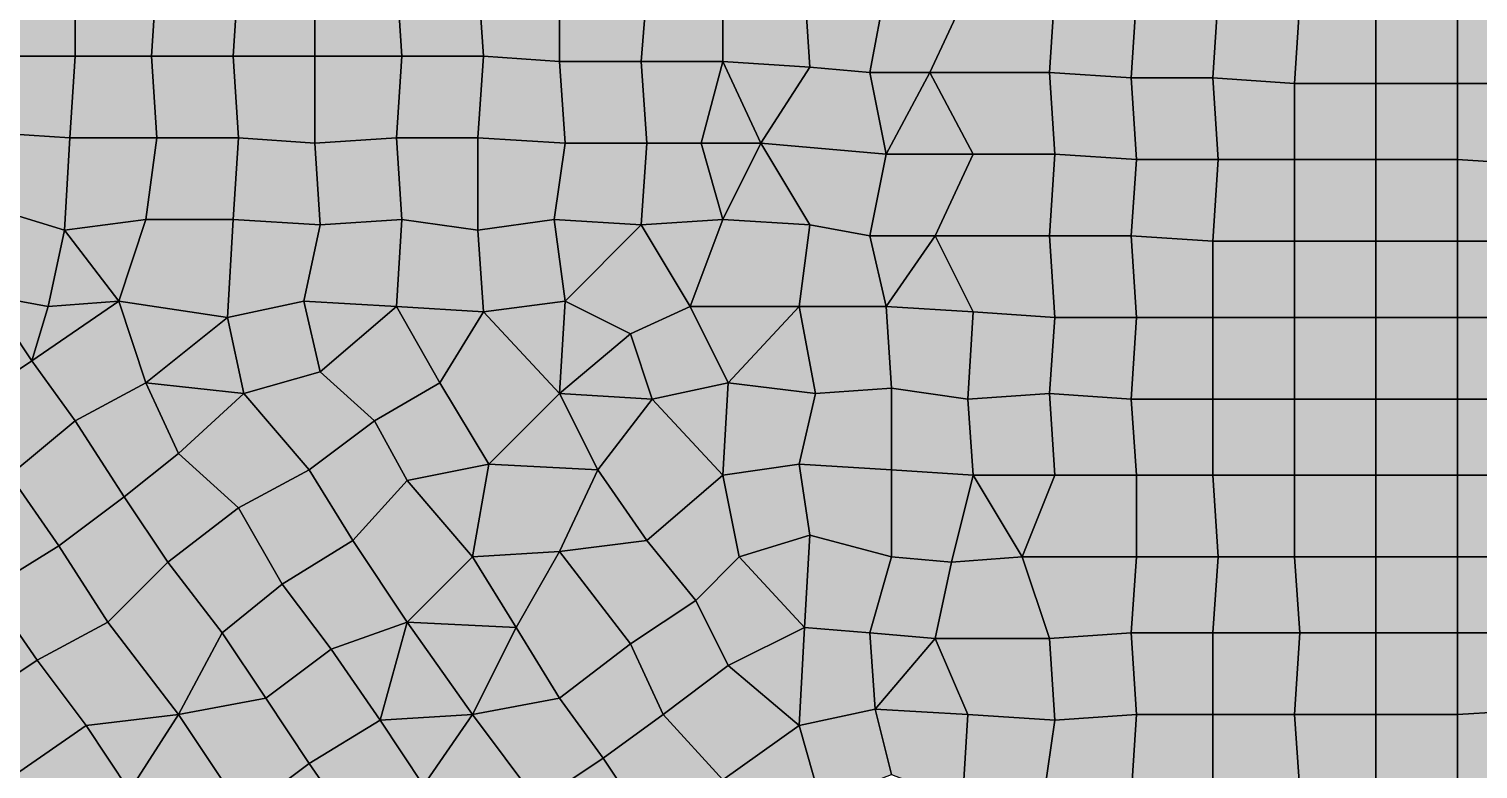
# Model space of a CAD drawing. Header units: metres. Extents: x -7480 to 79269, y -9100 to 45880.
# Drawn here: x 8590 to 13915, y 15020 to 17740 of the extents above; entities that cross this region are included whole.
import ezdxf

# ---------------------------------------------------------------- set-up
doc = ezdxf.new("R2010")
doc.units = ezdxf.units.M
for name, color, linetype in [('COLOR_1', 1, 'Continuous'), ('COLOR_181', 181, 'Continuous'), ('COLOR_3', 3, 'Continuous')]:
    doc.layers.add(name, color=color, linetype=linetype)

msp = doc.modelspace()

# ---------------------------------------------------------------- hatches: boundary and pattern name
at = {"layer": 'COLOR_1'}
for points in [[(13540, 17540), (13840, 17540), (13840, 17840), (13540, 17840)], [(13840, 17540), (14160, 17540), (14160, 17840), (13840, 17840)], [(13840, 17260), (14160, 17240), (14160, 17540), (13840, 17540)], [(13840, 16960), (14160, 16960), (14160, 17240), (13840, 17260)], [(13840, 15800), (14160, 15800), (14160, 16100), (13840, 16100)], [(13840, 15520), (14160, 15520), (14160, 15800), (13840, 15800)], [(13840, 15220), (14160, 15240), (14160, 15520), (13840, 15520)], [(13840, 14940), (14160, 14940), (14160, 15240), (13840, 15220)]]:
    msp.add_hatch(color=256, dxfattribs=at).paths.add_polyline_path(points)
at = {"layer": 'COLOR_181'}
for points in [[(8440, 17940), (8460, 17640), (8760, 17640), (8760, 17920)], [(8760, 17640), (9040, 17640), (9060, 17940), (8760, 17920)], [(9040, 17640), (9340, 17640), (9360, 17940), (9060, 17940)], [(9340, 17640), (9640, 17640), (9640, 17940), (9360, 17940)], [(9640, 17640), (9960, 17640), (9940, 17940), (9640, 17940)], [(9940, 17940), (9960, 17640), (10260, 17640), (10240, 17940)], [(10240, 17940), (10260, 17640), (10540, 17620), (10540, 17940)], [(10540, 17620), (10840, 17620), (10860, 17880), (10540, 17940)], [(10840, 17620), (11140, 17620), (11140, 17920), (10860, 17880)], [(11140, 17620), (11460, 17600), (11440, 17900), (11140, 17920)], [(11440, 17900), (11460, 17600), (11680, 17580), (11740, 17900)], [(11680, 17580), (11900, 17580), (12040, 17880), (11740, 17900)], [(11900, 17580), (12340, 17580), (12360, 17880), (12040, 17880)], [(12340, 17580), (12640, 17560), (12660, 17860), (12360, 17880)], [(12640, 17560), (12940, 17560), (12960, 17860), (12660, 17860)], [(12940, 17560), (13240, 17540), (13260, 17840), (12960, 17860)], [(13240, 17540), (13540, 17540), (13540, 17840), (13260, 17840)], [(8440, 17360), (8740, 17340), (8760, 17640), (8460, 17640)], [(8740, 17340), (9060, 17340), (9040, 17640), (8760, 17640)], [(9040, 17640), (9060, 17340), (9360, 17340), (9340, 17640)], [(9340, 17640), (9360, 17340), (9640, 17320), (9640, 17640)], [(9640, 17320), (9940, 17340), (9960, 17640), (9640, 17640)], [(9940, 17340), (10240, 17340), (10260, 17640), (9960, 17640)], [(10240, 17340), (10560, 17320), (10540, 17620), (10260, 17640)], [(10540, 17620), (10560, 17320), (10860, 17320), (10840, 17620)], [(10840, 17620), (10860, 17320), (11060, 17320), (11140, 17620)], [(11060, 17320), (11280, 17320), (11140, 17620)], [(11140, 17620), (11280, 17320), (11460, 17600)], [(11280, 17320), (11740, 17280), (11680, 17580), (11460, 17600)], [(11680, 17580), (11740, 17280), (11900, 17580)], [(11740, 17280), (12060, 17280), (11900, 17580)], [(11900, 17580), (12060, 17280), (12360, 17280), (12340, 17580)], [(12340, 17580), (12360, 17280), (12660, 17260), (12640, 17560)], [(12640, 17560), (12660, 17260), (12960, 17260), (12940, 17560)], [(12940, 17560), (12960, 17260), (13240, 17260), (13240, 17540)], [(13240, 17260), (13540, 17260), (13540, 17540), (13240, 17540)], [(13540, 17260), (13840, 17260), (13840, 17540), (13540, 17540)], [(8440, 17360), (8460, 17080), (8720, 17000), (8740, 17340)], [(8720, 17000), (9020, 17040), (9060, 17340), (8740, 17340)], [(9020, 17040), (9340, 17040), (9360, 17340), (9060, 17340)], [(9340, 17040), (9660, 17020), (9640, 17320), (9360, 17340)], [(9640, 17320), (9660, 17020), (9960, 17040), (9940, 17340)], [(9940, 17340), (9960, 17040), (10240, 17000), (10240, 17340)], [(10240, 17000), (10520, 17040), (10560, 17320), (10240, 17340)], [(10520, 17040), (10840, 17020), (10860, 17320), (10560, 17320)], [(10840, 17020), (11140, 17040), (11060, 17320), (10860, 17320)], [(11060, 17320), (11140, 17040), (11280, 17320)], [(11140, 17040), (11460, 17020), (11280, 17320)], [(11280, 17320), (11460, 17020), (11680, 16980), (11740, 17280)], [(11680, 16980), (11920, 16980), (12060, 17280), (11740, 17280)], [(11920, 16980), (12340, 16980), (12360, 17280), (12060, 17280)], [(12340, 16980), (12640, 16980), (12660, 17260), (12360, 17280)], [(12640, 16980), (12940, 16960), (12960, 17260), (12660, 17260)], [(12940, 16960), (13240, 16960), (13240, 17260), (12960, 17260)], [(13240, 16960), (13540, 16960), (13540, 17260), (13240, 17260)], [(13540, 16960), (13840, 16960), (13840, 17260), (13540, 17260)], [(8440, 16760), (8660, 16720), (8720, 17000), (8460, 17080)], [(8720, 17000), (8920, 16740), (9020, 17040)], [(8920, 16740), (9320, 16680), (9340, 17040), (9020, 17040)], [(9320, 16680), (9600, 16740), (9660, 17020), (9340, 17040)], [(9600, 16740), (9940, 16720), (9960, 17040), (9660, 17020)], [(9940, 16720), (10260, 16700), (10240, 17000), (9960, 17040)], [(10240, 17000), (10260, 16700), (10560, 16740), (10520, 17040)], [(10520, 17040), (10560, 16740), (10840, 17020)], [(10840, 17020), (11020, 16720), (11140, 17040)], [(11020, 16720), (11420, 16720), (11460, 17020), (11140, 17040)], [(8660, 16720), (8920, 16740), (8720, 17000)], [(10560, 16740), (10800, 16620), (11020, 16720), (10840, 17020)], [(11420, 16720), (11740, 16720), (11680, 16980), (11460, 17020)], [(11680, 16980), (11740, 16720), (11920, 16980)], [(11740, 16720), (12060, 16700), (11920, 16980)], [(11920, 16980), (12060, 16700), (12360, 16680), (12340, 16980)], [(12340, 16980), (12360, 16680), (12660, 16680), (12640, 16980)], [(12640, 16980), (12660, 16680), (12940, 16680), (12940, 16960)], [(12940, 16680), (13240, 16680), (13240, 16960), (12940, 16960)], [(13240, 16680), (13540, 16680), (13540, 16960), (13240, 16960)], [(13540, 16680), (13840, 16680), (13840, 16960), (13540, 16960)], [(8160, 16600), (8360, 16360), (8600, 16520), (8440, 16760)], [(8440, 16760), (8600, 16520), (8660, 16720)], [(8600, 16520), (8920, 16740), (8660, 16720)], [(8600, 16520), (8760, 16300), (9020, 16440), (8920, 16740)], [(8920, 16740), (9020, 16440), (9320, 16680)], [(9320, 16680), (9380, 16400), (9660, 16480), (9600, 16740)], [(9600, 16740), (9660, 16480), (9940, 16720)], [(10260, 16700), (10540, 16400), (10560, 16740)], [(10540, 16400), (10800, 16620), (10560, 16740)], [(9020, 16440), (9380, 16400), (9320, 16680)], [(9660, 16480), (9860, 16300), (10100, 16440), (9940, 16720)], [(9940, 16720), (10100, 16440), (10260, 16700)], [(10100, 16440), (10280, 16140), (10540, 16400), (10260, 16700)], [(10800, 16620), (10880, 16380), (11160, 16440), (11020, 16720)], [(11020, 16720), (11160, 16440), (11420, 16720)], [(11160, 16440), (11480, 16400), (11420, 16720)], [(11420, 16720), (11480, 16400), (11760, 16420), (11740, 16720)], [(11740, 16720), (11760, 16420), (12040, 16380), (12060, 16700)], [(12040, 16380), (12340, 16400), (12360, 16680), (12060, 16700)], [(12340, 16400), (12640, 16380), (12660, 16680), (12360, 16680)], [(12640, 16380), (12940, 16380), (12940, 16680), (12660, 16680)], [(12940, 16380), (13240, 16380), (13240, 16680), (12940, 16680)], [(13240, 16380), (13540, 16380), (13540, 16680), (13240, 16680)], [(13540, 16380), (13840, 16380), (13840, 16680), (13540, 16680)], [(10540, 16400), (10880, 16380), (10800, 16620)], [(8360, 16360), (8520, 16100), (8760, 16300), (8600, 16520)], [(9380, 16400), (9620, 16120), (9860, 16300), (9660, 16480)], [(8760, 16300), (8940, 16020), (9140, 16180), (9020, 16440)], [(9020, 16440), (9140, 16180), (9380, 16400)], [(9860, 16300), (9980, 16080), (10280, 16140), (10100, 16440)], [(10880, 16380), (11140, 16100), (11160, 16440)], [(11140, 16100), (11420, 16140), (11480, 16400), (11160, 16440)], [(11420, 16140), (11760, 16120), (11760, 16420), (11480, 16400)], [(11760, 16120), (12060, 16100), (12040, 16380), (11760, 16420)], [(9140, 16180), (9360, 15980), (9620, 16120), (9380, 16400)], [(10280, 16140), (10680, 16120), (10540, 16400)], [(10540, 16400), (10680, 16120), (10880, 16380)], [(10680, 16120), (10860, 15860), (11140, 16100), (10880, 16380)], [(12040, 16380), (12060, 16100), (12360, 16100), (12340, 16400)], [(12340, 16400), (12360, 16100), (12660, 16100), (12640, 16380)], [(12640, 16380), (12660, 16100), (12940, 16100), (12940, 16380)], [(12940, 16100), (13240, 16100), (13240, 16380), (12940, 16380)], [(13240, 16100), (13540, 16100), (13540, 16380), (13240, 16380)], [(13540, 16100), (13840, 16100), (13840, 16380), (13540, 16380)], [(8520, 16100), (8700, 15840), (8940, 16020), (8760, 16300)], [(9620, 16120), (9780, 15860), (9980, 16080), (9860, 16300)], [(8940, 16020), (9100, 15780), (9360, 15980), (9140, 16180)], [(9980, 16080), (10220, 15800), (10280, 16140)], [(10220, 15800), (10540, 15820), (10680, 16120), (10280, 16140)], [(11140, 16100), (11200, 15800), (11460, 15880), (11420, 16140)], [(11420, 16140), (11460, 15880), (11760, 15800), (11760, 16120)], [(8280, 15920), (8440, 15680), (8700, 15840), (8520, 16100)], [(9360, 15980), (9520, 15700), (9780, 15860), (9620, 16120)], [(10540, 15820), (10860, 15860), (10680, 16120)], [(10860, 15860), (11040, 15640), (11200, 15800), (11140, 16100)], [(11760, 15800), (11980, 15780), (12060, 16100), (11760, 16120)], [(11980, 15780), (12240, 15800), (12060, 16100)], [(12060, 16100), (12240, 15800), (12360, 16100)], [(12240, 15800), (12660, 15800), (12660, 16100), (12360, 16100)], [(12660, 15800), (12960, 15800), (12940, 16100), (12660, 16100)], [(12940, 16100), (12960, 15800), (13240, 15800), (13240, 16100)], [(13240, 15800), (13540, 15800), (13540, 16100), (13240, 16100)], [(13540, 15800), (13840, 15800), (13840, 16100), (13540, 16100)], [(9780, 15860), (9980, 15560), (10220, 15800), (9980, 16080)], [(8700, 15840), (8880, 15560), (9100, 15780), (8940, 16020)], [(9100, 15780), (9300, 15520), (9520, 15700), (9360, 15980)], [(11200, 15800), (11440, 15540), (11460, 15880)], [(11440, 15540), (11680, 15520), (11760, 15800), (11460, 15880)], [(8440, 15680), (8620, 15420), (8880, 15560), (8700, 15840)], [(9520, 15700), (9700, 15460), (9980, 15560), (9780, 15860)], [(10220, 15800), (10380, 15540), (10540, 15820)], [(10380, 15540), (10540, 15280), (10800, 15480), (10540, 15820)], [(10540, 15820), (10800, 15480), (11040, 15640), (10860, 15860)], [(8880, 15560), (9140, 15220), (9300, 15520), (9100, 15780)], [(9980, 15560), (10380, 15540), (10220, 15800)], [(11040, 15640), (11160, 15400), (11440, 15540), (11200, 15800)], [(11680, 15520), (11920, 15500), (11980, 15780), (11760, 15800)], [(11920, 15500), (12340, 15500), (12240, 15800), (11980, 15780)], [(12240, 15800), (12340, 15500), (12640, 15520), (12660, 15800)], [(12640, 15520), (12940, 15520), (12960, 15800), (12660, 15800)], [(12940, 15520), (13260, 15520), (13240, 15800), (12960, 15800)], [(13240, 15800), (13260, 15520), (13540, 15520), (13540, 15800)], [(13540, 15520), (13840, 15520), (13840, 15800), (13540, 15800)], [(8200, 15500), (8380, 15260), (8620, 15420), (8440, 15680)], [(9300, 15520), (9460, 15280), (9700, 15460), (9520, 15700)], [(10800, 15480), (10920, 15220), (11160, 15400), (11040, 15640)], [(8620, 15420), (8800, 15180), (9140, 15220), (8880, 15560)], [(9700, 15460), (9880, 15200), (9980, 15560)], [(9880, 15200), (10220, 15220), (9980, 15560)], [(9980, 15560), (10220, 15220), (10380, 15540)], [(9140, 15220), (9460, 15280), (9300, 15520)], [(10220, 15220), (10540, 15280), (10380, 15540)], [(11160, 15400), (11420, 15180), (11440, 15540)], [(11420, 15180), (11700, 15240), (11680, 15520), (11440, 15540)], [(11680, 15520), (11700, 15240), (11920, 15500)], [(11700, 15240), (12040, 15220), (11920, 15500)], [(11920, 15500), (12040, 15220), (12360, 15200), (12340, 15500)], [(12340, 15500), (12360, 15200), (12660, 15220), (12640, 15520)], [(12640, 15520), (12660, 15220), (12940, 15220), (12940, 15520)], [(12940, 15220), (13240, 15220), (13260, 15520), (12940, 15520)], [(13240, 15220), (13540, 15220), (13540, 15520), (13260, 15520)], [(13540, 15220), (13840, 15220), (13840, 15520), (13540, 15520)], [(9460, 15280), (9620, 15040), (9880, 15200), (9700, 15460)], [(10540, 15280), (10700, 15060), (10920, 15220), (10800, 15480)], [(8380, 15260), (8540, 15000), (8800, 15180), (8620, 15420)], [(10920, 15220), (11140, 14980), (11420, 15180), (11160, 15400)], [(9140, 15220), (9380, 14860), (9620, 15040), (9460, 15280)], [(10220, 15220), (10460, 14900), (10700, 15060), (10540, 15280)], [(11420, 15180), (11500, 14900), (11760, 15000), (11700, 15240)], [(11700, 15240), (11760, 15000), (12020, 14900), (12040, 15220)], [(8540, 15000), (8720, 14760), (8960, 14940), (8800, 15180)], [(8800, 15180), (8960, 14940), (9140, 15220)], [(8960, 14940), (9140, 14680), (9380, 14860), (9140, 15220)], [(9620, 15040), (9800, 14780), (10040, 14960), (9880, 15200)], [(9880, 15200), (10040, 14960), (10220, 15220)], [(10040, 14960), (10220, 14700), (10460, 14900), (10220, 15220)], [(10700, 15060), (10860, 14820), (11140, 14980), (10920, 15220)], [(11140, 14980), (11300, 14740), (11500, 14900), (11420, 15180)], [(12020, 14900), (12320, 14920), (12360, 15200), (12040, 15220)], [(12320, 14920), (12640, 14920), (12660, 15220), (12360, 15200)], [(12640, 14920), (12940, 14920), (12940, 15220), (12660, 15220)], [(12940, 14920), (13260, 14940), (13240, 15220), (12940, 15220)], [(13240, 15220), (13260, 14940), (13540, 14940), (13540, 15220)], [(13540, 14940), (13840, 14940), (13840, 15220), (13540, 15220)], [(9380, 14860), (9560, 14620), (9800, 14780), (9620, 15040)], [(10460, 14900), (10620, 14620), (10860, 14820), (10700, 15060)]]:
    msp.add_hatch(color=256, dxfattribs=at).paths.add_polyline_path(points)
at = {"layer": 'COLOR_3'}
for points in [[(13840, 16680), (14160, 16680), (14160, 16960), (13840, 16960)], [(13840, 16380), (14160, 16380), (14160, 16680), (13840, 16680)], [(13840, 16100), (14160, 16100), (14160, 16380), (13840, 16380)]]:
    msp.add_hatch(color=256, dxfattribs=at).paths.add_polyline_path(points)

# ---------------------------------------------------------------- linework, layer by layer
at = {"layer": 'COLOR_1'}
for points in [[(13540, 17540), (13840, 17540), (13840, 17840), (13540, 17840)], [(13840, 17540), (14160, 17540), (14160, 17840), (13840, 17840)], [(13840, 17260), (14160, 17240), (14160, 17540), (13840, 17540)], [(13840, 16960), (14160, 16960), (14160, 17240), (13840, 17260)], [(13840, 15800), (14160, 15800), (14160, 16100), (13840, 16100)], [(13840, 15520), (14160, 15520), (14160, 15800), (13840, 15800)], [(13840, 15220), (14160, 15240), (14160, 15520), (13840, 15520)], [(13840, 14940), (14160, 14940), (14160, 15240), (13840, 15220)]]:
    msp.add_lwpolyline(points, close=True, dxfattribs=at)
at = {"layer": 'COLOR_181'}
for points in [[(8440, 17940), (8460, 17640), (8760, 17640), (8760, 17920)], [(8760, 17640), (9040, 17640), (9060, 17940), (8760, 17920)], [(9040, 17640), (9340, 17640), (9360, 17940), (9060, 17940)], [(9340, 17640), (9640, 17640), (9640, 17940), (9360, 17940)], [(9640, 17640), (9960, 17640), (9940, 17940), (9640, 17940)], [(9940, 17940), (9960, 17640), (10260, 17640), (10240, 17940)], [(10240, 17940), (10260, 17640), (10540, 17620), (10540, 17940)], [(10540, 17620), (10840, 17620), (10860, 17880), (10540, 17940)], [(10840, 17620), (11140, 17620), (11140, 17920), (10860, 17880)], [(11140, 17620), (11460, 17600), (11440, 17900), (11140, 17920)], [(11440, 17900), (11460, 17600), (11680, 17580), (11740, 17900)], [(11680, 17580), (11900, 17580), (12040, 17880), (11740, 17900)], [(11900, 17580), (12340, 17580), (12360, 17880), (12040, 17880)], [(12340, 17580), (12640, 17560), (12660, 17860), (12360, 17880)], [(12640, 17560), (12940, 17560), (12960, 17860), (12660, 17860)], [(12940, 17560), (13240, 17540), (13260, 17840), (12960, 17860)], [(13240, 17540), (13540, 17540), (13540, 17840), (13260, 17840)], [(8440, 17360), (8740, 17340), (8760, 17640), (8460, 17640)], [(8740, 17340), (9060, 17340), (9040, 17640), (8760, 17640)], [(9040, 17640), (9060, 17340), (9360, 17340), (9340, 17640)], [(9340, 17640), (9360, 17340), (9640, 17320), (9640, 17640)], [(9640, 17320), (9940, 17340), (9960, 17640), (9640, 17640)], [(9940, 17340), (10240, 17340), (10260, 17640), (9960, 17640)], [(10240, 17340), (10560, 17320), (10540, 17620), (10260, 17640)], [(10540, 17620), (10560, 17320), (10860, 17320), (10840, 17620)], [(10840, 17620), (10860, 17320), (11060, 17320), (11140, 17620)], [(11060, 17320), (11280, 17320), (11140, 17620)], [(11140, 17620), (11280, 17320), (11460, 17600)], [(11280, 17320), (11740, 17280), (11680, 17580), (11460, 17600)], [(11680, 17580), (11740, 17280), (11900, 17580)], [(11740, 17280), (12060, 17280), (11900, 17580)], [(11900, 17580), (12060, 17280), (12360, 17280), (12340, 17580)], [(12340, 17580), (12360, 17280), (12660, 17260), (12640, 17560)], [(12640, 17560), (12660, 17260), (12960, 17260), (12940, 17560)], [(12940, 17560), (12960, 17260), (13240, 17260), (13240, 17540)], [(13240, 17260), (13540, 17260), (13540, 17540), (13240, 17540)], [(13540, 17260), (13840, 17260), (13840, 17540), (13540, 17540)], [(8440, 17360), (8460, 17080), (8720, 17000), (8740, 17340)], [(8720, 17000), (9020, 17040), (9060, 17340), (8740, 17340)], [(9020, 17040), (9340, 17040), (9360, 17340), (9060, 17340)], [(9340, 17040), (9660, 17020), (9640, 17320), (9360, 17340)], [(9640, 17320), (9660, 17020), (9960, 17040), (9940, 17340)], [(9940, 17340), (9960, 17040), (10240, 17000), (10240, 17340)], [(10240, 17000), (10520, 17040), (10560, 17320), (10240, 17340)], [(10520, 17040), (10840, 17020), (10860, 17320), (10560, 17320)], [(10840, 17020), (11140, 17040), (11060, 17320), (10860, 17320)], [(11060, 17320), (11140, 17040), (11280, 17320)], [(11140, 17040), (11460, 17020), (11280, 17320)], [(11280, 17320), (11460, 17020), (11680, 16980), (11740, 17280)], [(11680, 16980), (11920, 16980), (12060, 17280), (11740, 17280)], [(11920, 16980), (12340, 16980), (12360, 17280), (12060, 17280)], [(12340, 16980), (12640, 16980), (12660, 17260), (12360, 17280)], [(12640, 16980), (12940, 16960), (12960, 17260), (12660, 17260)], [(12940, 16960), (13240, 16960), (13240, 17260), (12960, 17260)], [(13240, 16960), (13540, 16960), (13540, 17260), (13240, 17260)], [(13540, 16960), (13840, 16960), (13840, 17260), (13540, 17260)], [(8440, 16760), (8660, 16720), (8720, 17000), (8460, 17080)], [(8720, 17000), (8920, 16740), (9020, 17040)], [(8920, 16740), (9320, 16680), (9340, 17040), (9020, 17040)], [(9320, 16680), (9600, 16740), (9660, 17020), (9340, 17040)], [(9600, 16740), (9940, 16720), (9960, 17040), (9660, 17020)], [(9940, 16720), (10260, 16700), (10240, 17000), (9960, 17040)], [(10240, 17000), (10260, 16700), (10560, 16740), (10520, 17040)], [(10520, 17040), (10560, 16740), (10840, 17020)], [(10840, 17020), (11020, 16720), (11140, 17040)], [(11020, 16720), (11420, 16720), (11460, 17020), (11140, 17040)], [(8660, 16720), (8920, 16740), (8720, 17000)], [(10560, 16740), (10800, 16620), (11020, 16720), (10840, 17020)], [(11420, 16720), (11740, 16720), (11680, 16980), (11460, 17020)], [(11680, 16980), (11740, 16720), (11920, 16980)], [(11740, 16720), (12060, 16700), (11920, 16980)], [(11920, 16980), (12060, 16700), (12360, 16680), (12340, 16980)], [(12340, 16980), (12360, 16680), (12660, 16680), (12640, 16980)], [(12640, 16980), (12660, 16680), (12940, 16680), (12940, 16960)], [(12940, 16680), (13240, 16680), (13240, 16960), (12940, 16960)], [(13240, 16680), (13540, 16680), (13540, 16960), (13240, 16960)], [(13540, 16680), (13840, 16680), (13840, 16960), (13540, 16960)], [(8160, 16600), (8360, 16360), (8600, 16520), (8440, 16760)], [(8440, 16760), (8600, 16520), (8660, 16720)], [(8600, 16520), (8920, 16740), (8660, 16720)], [(8600, 16520), (8760, 16300), (9020, 16440), (8920, 16740)], [(8920, 16740), (9020, 16440), (9320, 16680)], [(9320, 16680), (9380, 16400), (9660, 16480), (9600, 16740)], [(9600, 16740), (9660, 16480), (9940, 16720)], [(10260, 16700), (10540, 16400), (10560, 16740)], [(10540, 16400), (10800, 16620), (10560, 16740)], [(9020, 16440), (9380, 16400), (9320, 16680)], [(9660, 16480), (9860, 16300), (10100, 16440), (9940, 16720)], [(9940, 16720), (10100, 16440), (10260, 16700)], [(10100, 16440), (10280, 16140), (10540, 16400), (10260, 16700)], [(10800, 16620), (10880, 16380), (11160, 16440), (11020, 16720)], [(11020, 16720), (11160, 16440), (11420, 16720)], [(11160, 16440), (11480, 16400), (11420, 16720)], [(11420, 16720), (11480, 16400), (11760, 16420), (11740, 16720)], [(11740, 16720), (11760, 16420), (12040, 16380), (12060, 16700)], [(12040, 16380), (12340, 16400), (12360, 16680), (12060, 16700)], [(12340, 16400), (12640, 16380), (12660, 16680), (12360, 16680)], [(12640, 16380), (12940, 16380), (12940, 16680), (12660, 16680)], [(12940, 16380), (13240, 16380), (13240, 16680), (12940, 16680)], [(13240, 16380), (13540, 16380), (13540, 16680), (13240, 16680)], [(13540, 16380), (13840, 16380), (13840, 16680), (13540, 16680)], [(10540, 16400), (10880, 16380), (10800, 16620)], [(8360, 16360), (8520, 16100), (8760, 16300), (8600, 16520)], [(9380, 16400), (9620, 16120), (9860, 16300), (9660, 16480)], [(8760, 16300), (8940, 16020), (9140, 16180), (9020, 16440)], [(9020, 16440), (9140, 16180), (9380, 16400)], [(9860, 16300), (9980, 16080), (10280, 16140), (10100, 16440)], [(10880, 16380), (11140, 16100), (11160, 16440)], [(11140, 16100), (11420, 16140), (11480, 16400), (11160, 16440)], [(11420, 16140), (11760, 16120), (11760, 16420), (11480, 16400)], [(11760, 16120), (12060, 16100), (12040, 16380), (11760, 16420)], [(9140, 16180), (9360, 15980), (9620, 16120), (9380, 16400)], [(10280, 16140), (10680, 16120), (10540, 16400)], [(10540, 16400), (10680, 16120), (10880, 16380)], [(10680, 16120), (10860, 15860), (11140, 16100), (10880, 16380)], [(12040, 16380), (12060, 16100), (12360, 16100), (12340, 16400)], [(12340, 16400), (12360, 16100), (12660, 16100), (12640, 16380)], [(12640, 16380), (12660, 16100), (12940, 16100), (12940, 16380)], [(12940, 16100), (13240, 16100), (13240, 16380), (12940, 16380)], [(13240, 16100), (13540, 16100), (13540, 16380), (13240, 16380)], [(13540, 16100), (13840, 16100), (13840, 16380), (13540, 16380)], [(8520, 16100), (8700, 15840), (8940, 16020), (8760, 16300)], [(9620, 16120), (9780, 15860), (9980, 16080), (9860, 16300)], [(8940, 16020), (9100, 15780), (9360, 15980), (9140, 16180)], [(9980, 16080), (10220, 15800), (10280, 16140)], [(10220, 15800), (10540, 15820), (10680, 16120), (10280, 16140)], [(11140, 16100), (11200, 15800), (11460, 15880), (11420, 16140)], [(11420, 16140), (11460, 15880), (11760, 15800), (11760, 16120)], [(8280, 15920), (8440, 15680), (8700, 15840), (8520, 16100)], [(9360, 15980), (9520, 15700), (9780, 15860), (9620, 16120)], [(10540, 15820), (10860, 15860), (10680, 16120)], [(10860, 15860), (11040, 15640), (11200, 15800), (11140, 16100)], [(11760, 15800), (11980, 15780), (12060, 16100), (11760, 16120)], [(11980, 15780), (12240, 15800), (12060, 16100)], [(12060, 16100), (12240, 15800), (12360, 16100)], [(12240, 15800), (12660, 15800), (12660, 16100), (12360, 16100)], [(12660, 15800), (12960, 15800), (12940, 16100), (12660, 16100)], [(12940, 16100), (12960, 15800), (13240, 15800), (13240, 16100)], [(13240, 15800), (13540, 15800), (13540, 16100), (13240, 16100)], [(13540, 15800), (13840, 15800), (13840, 16100), (13540, 16100)], [(9780, 15860), (9980, 15560), (10220, 15800), (9980, 16080)], [(8700, 15840), (8880, 15560), (9100, 15780), (8940, 16020)], [(9100, 15780), (9300, 15520), (9520, 15700), (9360, 15980)], [(11200, 15800), (11440, 15540), (11460, 15880)], [(11440, 15540), (11680, 15520), (11760, 15800), (11460, 15880)], [(8440, 15680), (8620, 15420), (8880, 15560), (8700, 15840)], [(9520, 15700), (9700, 15460), (9980, 15560), (9780, 15860)], [(10220, 15800), (10380, 15540), (10540, 15820)], [(10380, 15540), (10540, 15280), (10800, 15480), (10540, 15820)], [(10540, 15820), (10800, 15480), (11040, 15640), (10860, 15860)], [(8880, 15560), (9140, 15220), (9300, 15520), (9100, 15780)], [(9980, 15560), (10380, 15540), (10220, 15800)], [(11040, 15640), (11160, 15400), (11440, 15540), (11200, 15800)], [(11680, 15520), (11920, 15500), (11980, 15780), (11760, 15800)], [(11920, 15500), (12340, 15500), (12240, 15800), (11980, 15780)], [(12240, 15800), (12340, 15500), (12640, 15520), (12660, 15800)], [(12640, 15520), (12940, 15520), (12960, 15800), (12660, 15800)], [(12940, 15520), (13260, 15520), (13240, 15800), (12960, 15800)], [(13240, 15800), (13260, 15520), (13540, 15520), (13540, 15800)], [(13540, 15520), (13840, 15520), (13840, 15800), (13540, 15800)], [(8200, 15500), (8380, 15260), (8620, 15420), (8440, 15680)], [(9300, 15520), (9460, 15280), (9700, 15460), (9520, 15700)], [(10800, 15480), (10920, 15220), (11160, 15400), (11040, 15640)], [(8620, 15420), (8800, 15180), (9140, 15220), (8880, 15560)], [(9700, 15460), (9880, 15200), (9980, 15560)], [(9880, 15200), (10220, 15220), (9980, 15560)], [(9980, 15560), (10220, 15220), (10380, 15540)], [(9140, 15220), (9460, 15280), (9300, 15520)], [(10220, 15220), (10540, 15280), (10380, 15540)], [(11160, 15400), (11420, 15180), (11440, 15540)], [(11420, 15180), (11700, 15240), (11680, 15520), (11440, 15540)], [(11680, 15520), (11700, 15240), (11920, 15500)], [(11700, 15240), (12040, 15220), (11920, 15500)], [(11920, 15500), (12040, 15220), (12360, 15200), (12340, 15500)], [(12340, 15500), (12360, 15200), (12660, 15220), (12640, 15520)], [(12640, 15520), (12660, 15220), (12940, 15220), (12940, 15520)], [(12940, 15220), (13240, 15220), (13260, 15520), (12940, 15520)], [(13240, 15220), (13540, 15220), (13540, 15520), (13260, 15520)], [(13540, 15220), (13840, 15220), (13840, 15520), (13540, 15520)], [(9460, 15280), (9620, 15040), (9880, 15200), (9700, 15460)], [(10540, 15280), (10700, 15060), (10920, 15220), (10800, 15480)], [(8380, 15260), (8540, 15000), (8800, 15180), (8620, 15420)], [(10920, 15220), (11140, 14980), (11420, 15180), (11160, 15400)], [(9140, 15220), (9380, 14860), (9620, 15040), (9460, 15280)], [(10220, 15220), (10460, 14900), (10700, 15060), (10540, 15280)], [(11420, 15180), (11500, 14900), (11760, 15000), (11700, 15240)], [(11700, 15240), (11760, 15000), (12020, 14900), (12040, 15220)], [(8540, 15000), (8720, 14760), (8960, 14940), (8800, 15180)], [(8800, 15180), (8960, 14940), (9140, 15220)], [(8960, 14940), (9140, 14680), (9380, 14860), (9140, 15220)], [(9620, 15040), (9800, 14780), (10040, 14960), (9880, 15200)], [(9880, 15200), (10040, 14960), (10220, 15220)], [(10040, 14960), (10220, 14700), (10460, 14900), (10220, 15220)], [(10700, 15060), (10860, 14820), (11140, 14980), (10920, 15220)], [(11140, 14980), (11300, 14740), (11500, 14900), (11420, 15180)], [(12020, 14900), (12320, 14920), (12360, 15200), (12040, 15220)], [(12320, 14920), (12640, 14920), (12660, 15220), (12360, 15200)], [(12640, 14920), (12940, 14920), (12940, 15220), (12660, 15220)], [(12940, 14920), (13260, 14940), (13240, 15220), (12940, 15220)], [(13240, 15220), (13260, 14940), (13540, 14940), (13540, 15220)], [(13540, 14940), (13840, 14940), (13840, 15220), (13540, 15220)], [(9380, 14860), (9560, 14620), (9800, 14780), (9620, 15040)], [(10460, 14900), (10620, 14620), (10860, 14820), (10700, 15060)]]:
    msp.add_lwpolyline(points, close=True, dxfattribs=at)
at = {"layer": 'COLOR_3'}
for points in [[(13840, 16680), (14160, 16680), (14160, 16960), (13840, 16960)], [(13840, 16380), (14160, 16380), (14160, 16680), (13840, 16680)], [(13840, 16100), (14160, 16100), (14160, 16380), (13840, 16380)]]:
    msp.add_lwpolyline(points, close=True, dxfattribs=at)

doc.saveas('drawing.dxf')
